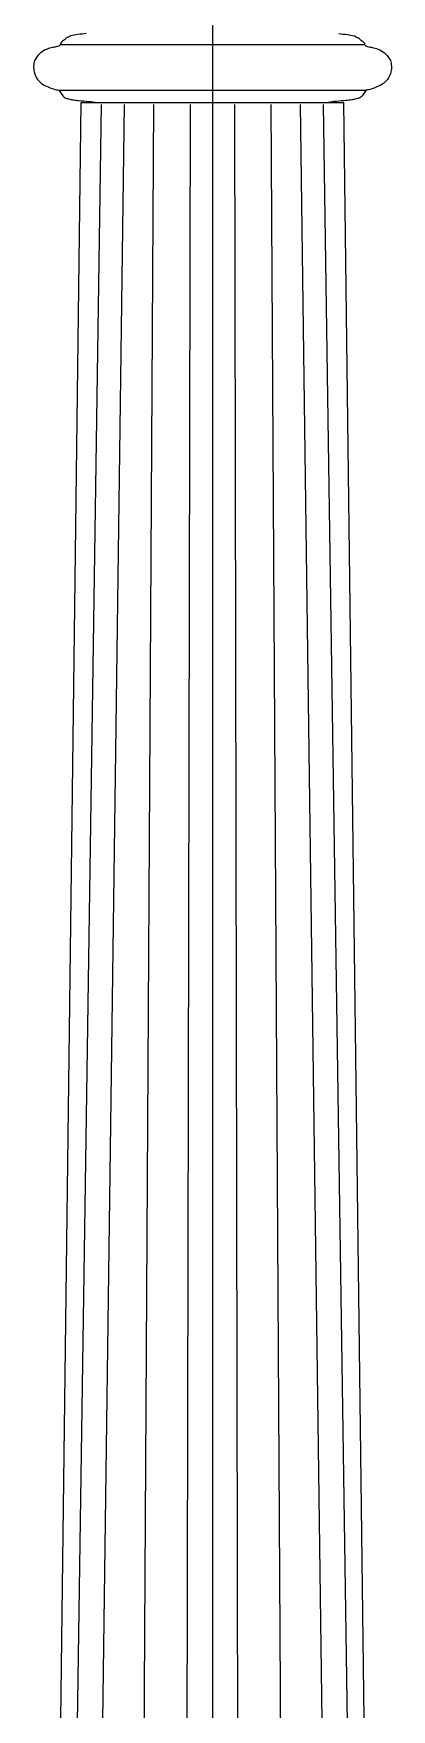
# Model space of a CAD drawing. Header units: millimetres. Extents: x 0 to 13338, y 0 to 11580.
# Drawn here: x 8089 to 8265, y 2463 to 3287 of the extents above; entities that cross this region are included whole.
import ezdxf

# ---------------------------------------------------------------- set-up
doc = ezdxf.new("R2010")
doc.units = ezdxf.units.MM
doc.linetypes.add('CENTER', pattern=[50.8, 31.75, -6.35, 6.35, -6.35])
doc.layers.add('axes', color=40, linetype='CENTER')
doc.layers.add('dwgmodels.com', color=250, linetype='Continuous')

# ---------------------------------------------------------------- blocks, each defined once
blk = doc.blocks.new('Public Light 9_side_dwgmodels.com')
at = {"color": 0}
for p, q in [((-74.85, 2570.67), (74.78, 2570.67)), ((-75.57, 2548.25), (-73.7, 2545.41)), ((-75.57, 2548.25), (75.5, 2548.25)), ((75.5, 2548.25), (73.64, 2545.41)), ((-79.51, 1353.84), (-64.65, 2542.15)), ((-72.2, 1357.29), (-54.65, 2541.24)), ((-64.65, 2542.15), (64.58, 2542.15)), ((-59.07, 1371.45), (-43.39, 2541.24)), ((-57.13, 2542.15), (57.06, 2542.15)), ((-35.96, 1354.36), (-28.91, 2541.24)), ((-13.28, 1366), (-10.93, 2541.24)), ((13.21, 1366.06), (10.87, 2541.24)), ((35.89, 1354.34), (28.84, 2541.24)), ((59, 1371.47), (43.32, 2541.24)), ((72.13, 1357.37), (54.58, 2541.24)), ((79.43, 1353.85), (64.58, 2542.15))]:
    blk.add_line(p, q, dxfattribs=at)
for points in [[(-62.14, 2576.13), (-66.3, 2575.61), (-69.81, 2574.91), (-71.97, 2573.77), (-73.85, 2572.31), (-74.73, 2571.43), (-74.85, 2570.67)], [(62.07, 2576.13), (66.23, 2575.61), (69.74, 2574.91), (71.9, 2573.77), (73.79, 2572.31), (74.66, 2571.43), (74.78, 2570.67)], [(-74.85, 2570.67), (-75.35, 2570.15), (-76.34, 2569.68), (-78.61, 2569.26), (-81.45, 2568.43), (-84.64, 2566.57), (-86.35, 2564.83), (-87.54, 2562.8), (-88.05, 2560.13), (-87.8, 2557.29), (-86.1, 2553.5), (-84.14, 2551.6), (-80.83, 2549.84), (-78.33, 2548.84), (-75.57, 2548.25)], [(74.78, 2570.67), (75.29, 2570.15), (76.28, 2569.68), (78.54, 2569.26), (81.38, 2568.43), (84.58, 2566.57), (86.28, 2564.83), (87.47, 2562.8), (87.98, 2560.13), (87.74, 2557.29), (86.04, 2553.5), (84.08, 2551.6), (80.76, 2549.84), (78.27, 2548.84), (75.5, 2548.25)], [(-73.7, 2545.41), (-72.94, 2544.79), (-71.45, 2544.1), (-70.15, 2543.78), (-68.47, 2543.45), (-65.74, 2543.14), (-61.08, 2542.77), (-58.38, 2542.42), (-57.13, 2542.15)], [(73.64, 2545.41), (72.87, 2544.79), (71.39, 2544.1), (70.08, 2543.78), (68.4, 2543.45), (65.67, 2543.14), (61.01, 2542.77), (58.31, 2542.42), (57.06, 2542.15)]]:
    blk.add_spline(points, degree=3, dxfattribs=at)
at = {"layer": 'axes', "ltscale": 0.1}
blk.add_line((0, 4989.03), (0, -116.87), dxfattribs=at)

msp = doc.modelspace()

# ---------------------------------------------------------------- linework, layer by layer
at = {"layer": 'dwgmodels.com', "ltscale": 0.1}
msp.add_line((8177.38, 5579.54), (8177.38, 473.65), dxfattribs=at)

# ---------------------------------------------------------------- block references
at = {"layer": 'dwgmodels.com'}
msp.add_blockref('Public Light 9_side_dwgmodels.com', (8177.38, 710.8), dxfattribs=at)

doc.saveas('drawing.dxf')
